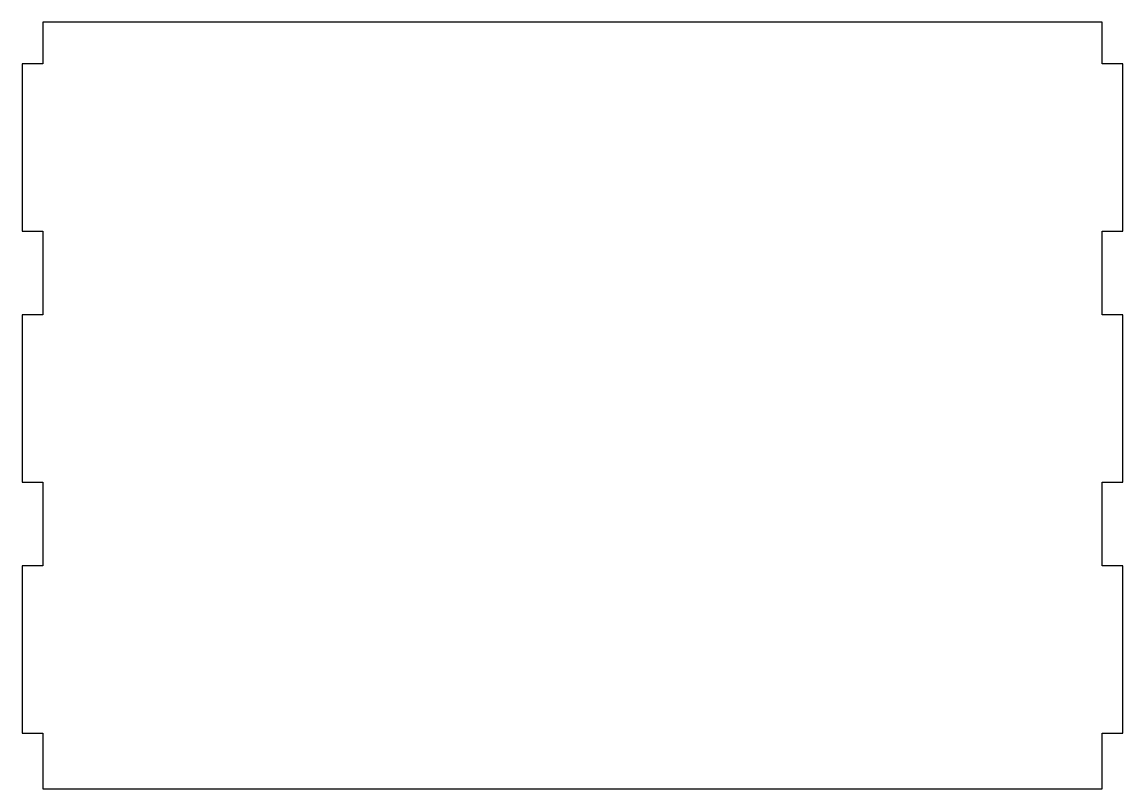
# Model space of a CAD drawing. Header units: metres. Extents: x 0 to 39.5, y 0 to 27.5.
import ezdxf

# ---------------------------------------------------------------- set-up
doc = ezdxf.new("R2010")
doc.units = ezdxf.units.M
doc.layers.add('CUT_BORDERS', color=7, linetype='Continuous')

msp = doc.modelspace()

# ---------------------------------------------------------------- linework, layer by layer
at = {"layer": 'CUT_BORDERS'}
msp.add_lwpolyline([(0.75, 0), (38.75, 0), (38.75, 2), (39.5, 2), (39.5, 8), (38.75, 8), (38.75, 11), (39.5, 11), (39.5, 17), (38.75, 17), (38.75, 20), (39.5, 20), (39.5, 26), (38.75, 26), (38.75, 27.5), (0.75, 27.5), (0.75, 26), (0, 26), (0, 20), (0.75, 20), (0.75, 17), (0, 17), (0, 11), (0.75, 11), (0.75, 8), (0, 8), (0, 2), (0.75, 2), (0.75, 0)], close=True, dxfattribs=at)

doc.saveas('drawing.dxf')
